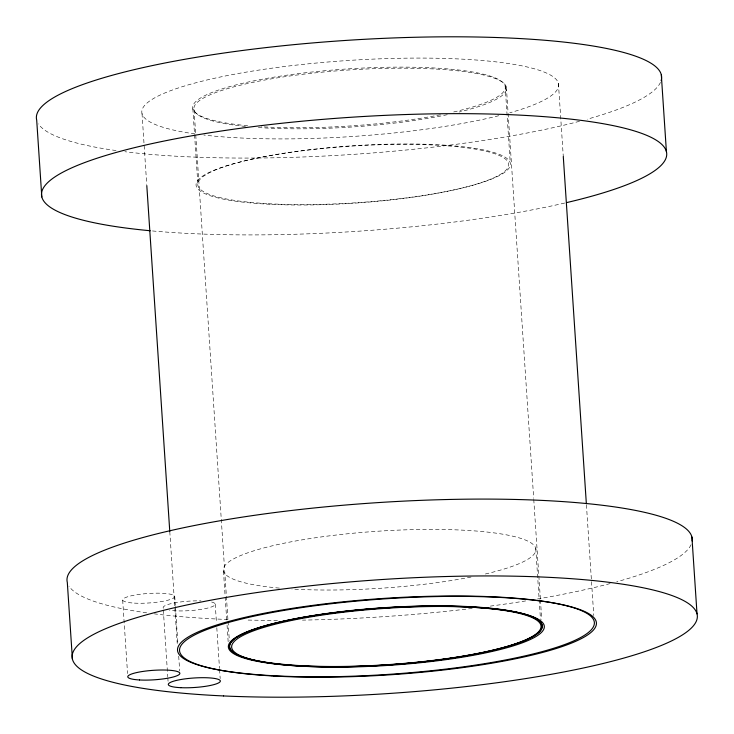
<?xml version="1.0" encoding="UTF-8"?>
<svg xmlns="http://www.w3.org/2000/svg" width="734" height="734" viewBox="0 0 734 734"><rect width="100%" height="100%" fill="white"/><g stroke="black" fill="none" stroke-linecap="round" stroke-linejoin="round"><path stroke-width="0.55" stroke-dasharray="3.67 2.75" d="M558.427 83.392L563.281 156.48M586.42 504.799L593.778 615.578M506.377 87.162L508.047 112.293M508.121 113.431L533.691 498.303M533.765 499.441L538.765 574.823M538.848 575.961L540.362 598.797M540.435 599.944L541.729 619.358M505.157 86.107L510.258 162.948M535.765 548.39L540.499 619.579M194.079 109.834L195.666 133.817M195.749 134.955L226.311 595.201M226.393 596.338L227.98 620.322M228.054 621.469L229.347 640.883M192.849 108.77L194.501 133.634M194.574 134.762L197.96 185.61M223.466 571.052L225.118 595.916M225.191 597.045L226.769 620.771M227.063 625.295L228.191 642.241M215.227 604.009L216.502 623.221M216.805 627.735L219.503 668.417M219.585 669.555L220.182 678.592M174.729 596.329L175.334 605.366M175.408 606.504L177.885 643.791M178.711 656.224L179.683 670.913M142.029 113.605L146.727 184.417M169.783 531.599L177.224 643.516M163.324 610.046L167.756 676.72M167.829 677.849L168.058 681.235M122.679 600.109L127.56 673.564M564.712 203.043A313.299 57.096 -3.8 0 1 151.36 230.852M660.462 82.401A313.299 57.096 -3.8 0 1 587.191 119.202M579.484 121.293A313.299 57.096 -3.8 0 1 124.899 151.718M116.073 150.553A313.299 57.096 -3.8 0 1 38.388 123.862M247.633 125.725A156.645 28.543 -3.8 0 1 234.586 85.291A156.645 28.543 -3.8 0 1 460.429 70.216A156.645 28.543 -3.8 0 1 453.63 111.972M440.428 114.77A156.645 28.543 -3.8 0 1 261.276 126.743M194.941 133.909A208.86 38.058 -3.8 0 1 204.052 80.694A208.86 38.058 -3.8 0 1 491.743 61.408A208.86 38.058 -3.8 0 1 509.735 112.807M498.781 115.715A208.86 38.058 -3.8 0 1 203.859 135.047M245.477 126.459A156.645 28.543 -3.8 0 1 236.531 86.162A156.645 28.543 -3.8 0 1 459.97 71.079A156.645 28.543 -3.8 0 1 459.099 112.036M447.263 114.697A156.645 28.543 -3.8 0 1 257.928 127.514M691.07 544.683A313.299 57.096 -3.8 0 1 616.725 581.787M610.101 583.576A313.299 57.096 -3.8 0 1 536.756 599.091M525.7 600.926A313.299 57.096 -3.8 0 1 487.881 606.44M472.191 608.422A313.299 57.096 -3.8 0 1 302.454 620.12M277.489 620.349A313.299 57.096 -3.8 0 1 246.037 620.028M227.962 619.487A313.299 57.096 -3.8 0 1 154.388 613.863M146.69 612.835A313.299 57.096 -3.8 0 1 68.996 586.145M211.621 602.027A26.112 4.762 -3.8 0 1 204.437 608.789A26.112 4.762 -3.8 0 1 169.526 610.284M163.434 608.257A26.112 4.762 -3.8 0 1 173.967 603.009A26.112 4.762 -3.8 0 1 200.978 600.889M279.388 588.108A156.645 28.543 -3.8 0 1 264.524 547.757A156.645 28.543 -3.8 0 1 490.697 532.462A156.645 28.543 -3.8 0 1 484.238 574.254M471.035 577.052A156.645 28.543 -3.8 0 1 291.884 589.026M268.332 203.703A156.645 28.543 -3.8 0 0 510.167 165.893A156.645 28.543 -3.8 0 0 283.819 153.241A156.645 28.543 -3.8 0 0 268.332 203.703M271.819 204.373A156.645 28.543 -3.8 0 0 508.671 165.168A156.645 28.543 -3.8 0 0 276.663 154.525A156.645 28.543 -3.8 0 0 271.819 204.373M134.405 603.119A26.112 4.762 -3.8 0 0 174.71 596.825A26.112 4.762 -3.8 0 0 136.992 594.714A26.112 4.762 -3.8 0 0 134.405 603.119"/><path stroke-width="1.1" d="M661.306 74.776L666.408 151.617M691.923 537.059L697.025 613.899M563.281 156.48L586.347 503.662M146.8 185.555L169.783 531.599M41.801 196.941L36.7 120.101A313.299 57.096 -3.8 0 1 350.806 40.104A313.299 57.096 -3.8 0 1 661.123 80.667M72.418 659.224L67.308 582.383A313.299 57.096 -3.8 0 1 376.056 502.735A313.299 57.096 -3.8 0 1 692.162 540.967M150.222 230.742A313.299 57.096 -3.8 0 1 124.844 150.103A313.299 57.096 -3.8 0 1 575.016 119.614A313.299 57.096 -3.8 0 1 566.969 202.52M307.436 666.481A156.645 28.543 -3.8 0 0 544.298 627.267A156.645 28.543 -3.8 0 0 312.28 616.624A156.645 28.543 -3.8 0 0 307.436 666.481M273.644 676.023A208.86 38.058 -3.8 0 0 596.081 625.616A208.86 38.058 -3.8 0 0 294.288 608.734A208.86 38.058 -3.8 0 0 273.644 676.023M300.041 665.61A156.645 28.543 -3.8 0 0 541.866 627.799A156.645 28.543 -3.8 0 0 315.519 615.147A156.645 28.543 -3.8 0 0 300.041 665.61M271.589 675.629A208.86 38.058 -3.8 0 0 594.035 625.221A208.86 38.058 -3.8 0 0 292.242 608.348A208.86 38.058 -3.8 0 0 271.589 675.629M300.178 665.821A156.645 28.543 -3.8 0 0 542.013 628.02A156.645 28.543 -3.8 0 0 315.666 615.358A156.645 28.543 -3.8 0 0 300.178 665.821M223.586 695.942A313.299 57.096 -3.8 0 0 697.3 617.514A313.299 57.096 -3.8 0 0 233.274 596.237A313.299 57.096 -3.8 0 0 223.586 695.942M139.515 679.968A26.112 4.762 -3.8 0 0 179.821 673.665A26.112 4.762 -3.8 0 0 142.093 671.555A26.112 4.762 -3.8 0 0 139.515 679.968M180.876 687.685A26.112 4.762 -3.8 0 0 220.356 681.152A26.112 4.762 -3.8 0 0 181.683 679.381A26.112 4.762 -3.8 0 0 180.876 687.685M304.151 666.252A156.645 28.543 -3.8 0 0 541.013 627.038A156.645 28.543 -3.8 0 0 308.996 616.395A156.645 28.543 -3.8 0 0 304.151 666.252"/></g></svg>
